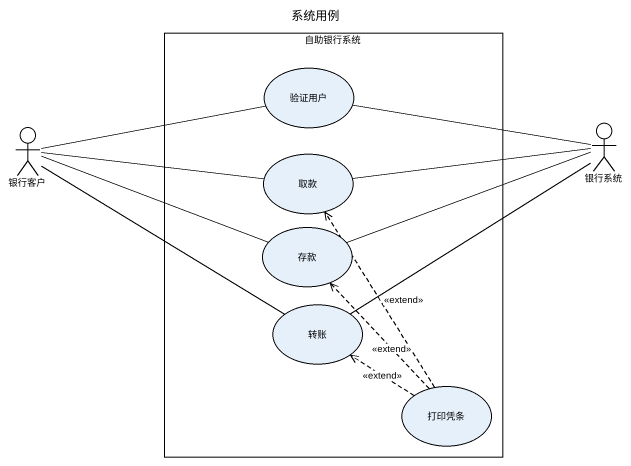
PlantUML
@startuml
title 系统用例
rectangle 自助银行系统 {
  usecase 验证用户
  usecase 取款
  usecase 存款
  usecase 转账
  usecase 打印凭条
}
actor 银行客户
actor 银行系统
银行客户 -right- 验证用户
银行客户 -right- 取款
银行客户 -right- 存款
银行客户 -right- 转账
银行系统 -left- 验证用户
银行系统 -left- 取款
银行系统 -left- 存款
银行系统 -- 转账
打印凭条 .up.> 取款 : <<extend>>
打印凭条 .up.> 存款 : <<extend>>
打印凭条 .up.> 转账 : <<extend>>
@enduml
